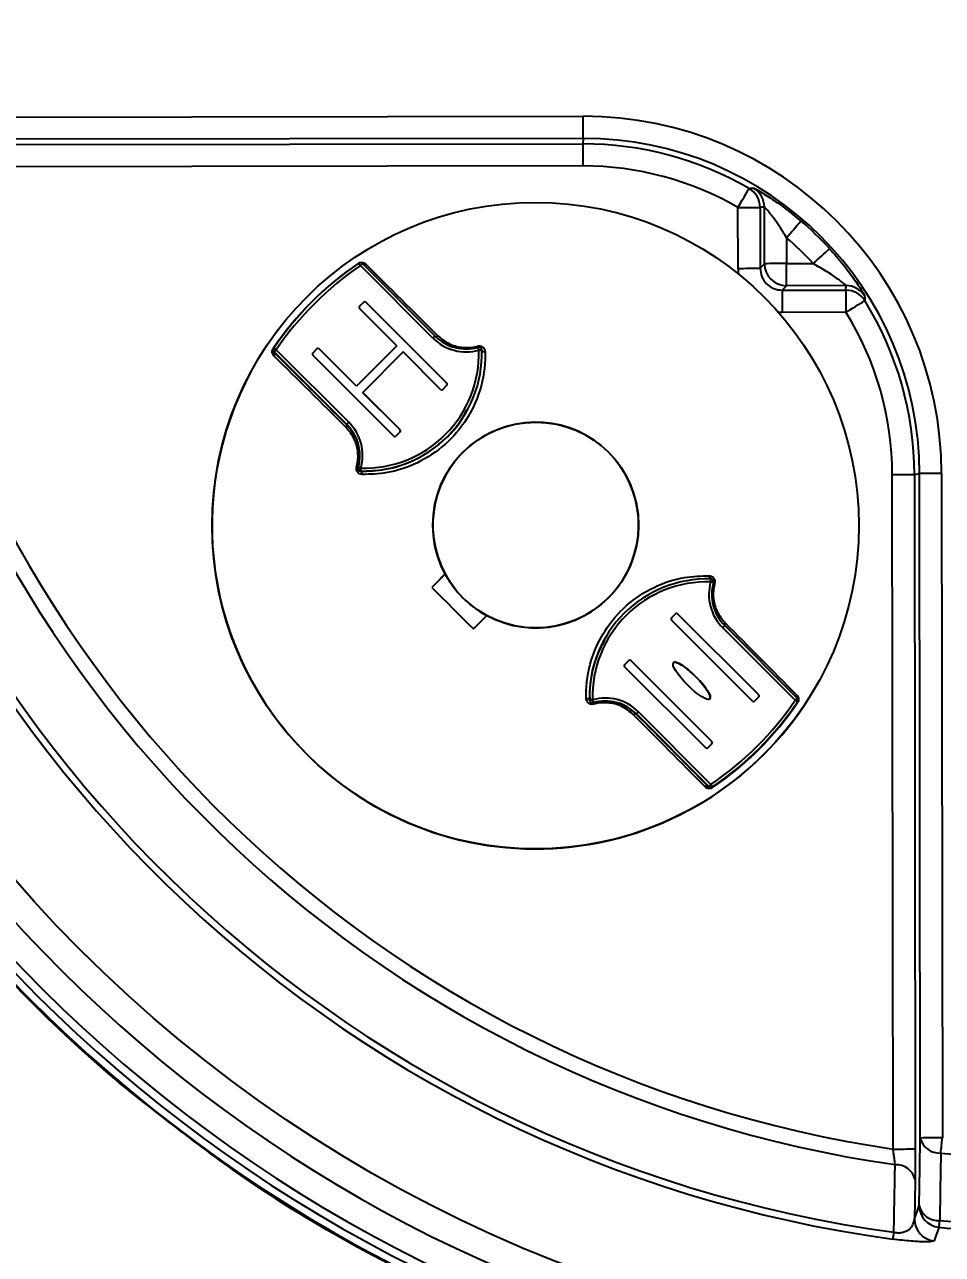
# Model space of a CAD drawing. Header units: millimetres. Extents: x 2104 to 4053, y 855 to 2233.
# Drawn here: x 2579.1 to 2641.5, y 1947.5 to 2031.2 of the extents above; entities that cross this region are included whole.
import ezdxf

# ---------------------------------------------------------------- set-up
doc = ezdxf.new("R2010")
doc.units = ezdxf.units.MM
doc.layers.add('标注', color=3, linetype='Continuous', lineweight=13)
doc.styles.add('SLDTEXTSTYLE1', font='txt.shx', dxfattribs={"width": 0.7, "bigfont": 'gbcbig.shx'})
doc.dimstyles.new('SLDDIMSTYLE12$0', dxfattribs={"dimtxt": 12, "dimasz": 10, "dimexe": 0, "dimexo": 0.0625, "dimgap": 0.875, "dimtad": 1, "dimdec": 1, "dimlfac": 1.8, "dimrnd": 1e-09, "dimzin": 12, "dimdsep": 46, "dimtxsty": 'SLDTEXTSTYLE1', "dimcen": 0.09, "dimdle": 8.16, "dimclrd": 3, "dimclre": 3, "dimadec": 0, "dimazin": 3, "dimtfac": 1, "dimtdec": 1, "dimtofl": 0, "dimtmove": 0, "dimatfit": 3, "dimfxl": 0, "dimfrac": 2, "dimtolj": 1, "dimlwd": 5, "dimlwe": 5, "dimarcsym": 0})

# ---------------------------------------------------------------- blocks, each defined once
blk = doc.blocks.new('*D59')
at = {"layer": 'Defpoints', "color": 0, "transparency": 16777216}
for p in [(2449.159, 2012.182), (2690.297, 1916.686), (2690.297, 1864.56)]:
    blk.add_point(p, dxfattribs=at)
at = {"layer": '标注', "color": 3, "lineweight": 5, "transparency": 16777216}
blk.add_line((2449.159, 2012.119), (2449.159, 1864.56), dxfattribs=at)
at = {"layer": '标注', "color": 3, "linetype": 'Continuous', "lineweight": 5, "transparency": 16777216}
for p, q in [((2690.297, 1916.624), (2690.297, 1864.56)), ((2459.159, 1864.56), (2680.297, 1864.56))]:
    blk.add_line(p, q, dxfattribs=at)
at = {"layer": '标注', "color": 3, "transparency": 16777216}
for points in [[(2459.159, 1866.227), (2459.159, 1862.893), (2449.159, 1864.56)], [(2680.297, 1866.227), (2680.297, 1862.893), (2690.297, 1864.56)]]:
    blk.add_solid(points, dxfattribs=at)
at = {"layer": '标注', "color": 0, "transparency": 16777216, "insert": (2569.728, 1870.435), "char_height": 10, "attachment_point": 5, "style": 'SLDTEXTSTYLE1'}
blk.add_mtext('\\A1;245', dxfattribs=at)

msp = doc.modelspace()

# ---------------------------------------------------------------- linework, layer by layer
at = {"color": 7, "linetype": 'Continuous', "lineweight": 25}
for p, q in [((2570.106, 2024.915), (2617.08, 2024.975)), ((2569.47, 2023.038), (2617.049, 2023.099)), ((2617.08, 2023.471), (2570.105, 2023.411)), ((2617.08, 2023.471), (2617.049, 2023.099)), ((2617.048, 2021.595), (2569.469, 2021.534)), ((2627.609, 2014.63), (2627.604, 2018.769)), ((2629.105, 2018.775), (2629.11, 2014.637)), ((2629.407, 2014.945), (2629.402, 2018.799)), ((2630.906, 2016.71), (2630.909, 2014.952)), ((2601.777, 2014.958), (2601.775, 2014.961)), ((2606.855, 2009.882), (2601.922, 2014.815)), ((2602.063, 2014.955), (2606.996, 2010.023)), ((2629.11, 2014.637), (2629.407, 2014.945)), ((2630.909, 2014.952), (2632.723, 2014.954)), ((2630.908, 2013.448), (2630.611, 2013.139)), ((2630.611, 2013.139), (2634.95, 2013.145)), ((2634.953, 2013.453), (2630.908, 2013.448)), ((2602.142, 2012.331), (2601.859, 2012.048)), ((2601.859, 2012.048), (2601.86, 2012.049)), ((2602.143, 2012.332), (2601.86, 2012.049)), ((2602.142, 2012.331), (2602.143, 2012.332)), ((2602.283, 2012.331), (2602.284, 2012.332)), ((2607.799, 2006.815), (2602.283, 2012.331)), ((2607.799, 2006.816), (2602.284, 2012.332)), ((2604.405, 2009.362), (2601.86, 2011.907)), ((2634.95, 2011.641), (2630.611, 2011.636)), ((2596.019, 2009.182), (2595.998, 2009.144)), ((2596.029, 2009.198), (2596.019, 2009.182)), ((2596.053, 2008.945), (2596.033, 2008.908)), ((2600.986, 2004.012), (2596.053, 2008.945)), ((2596.195, 2009.087), (2601.127, 2004.155)), ((2598.96, 2009.149), (2598.677, 2008.866)), ((2598.677, 2008.866), (2598.678, 2008.867)), ((2598.961, 2009.15), (2598.678, 2008.867)), ((2604.193, 2003.21), (2598.678, 2008.725)), ((2598.96, 2009.149), (2598.961, 2009.15)), ((2599.101, 2009.149), (2599.102, 2009.15)), ((2601.647, 2006.603), (2599.101, 2009.149)), ((2601.648, 2006.604), (2599.102, 2009.15)), ((2604.405, 2009.361), (2601.647, 2006.603)), ((2604.405, 2009.362), (2601.648, 2006.604)), ((2604.83, 2008.938), (2602.072, 2006.18)), ((2604.405, 2009.361), (2604.405, 2009.362)), ((2607.375, 2006.392), (2604.83, 2008.938)), ((2594.518, 2007.674), (2594.517, 2007.673)), ((2601.647, 2006.603), (2601.648, 2006.604)), ((2602.071, 2006.179), (2602.072, 2006.18)), ((2604.617, 2003.633), (2602.071, 2006.179)), ((2604.617, 2003.634), (2602.072, 2006.18)), ((2607.799, 2006.675), (2607.517, 2006.392)), ((2607.799, 2006.815), (2607.799, 2006.816)), ((2609.195, 2004.99), (2609.197, 2004.994)), ((2600.978, 2003.999), (2600.986, 2004.012)), ((2604.617, 2003.493), (2604.335, 2003.21)), ((2604.617, 2003.633), (2604.617, 2003.634)), ((2601.75, 2001.078), (2601.755, 2001.088)), ((2601.942, 2000.834), (2601.937, 2000.826)), ((2607.702, 2000.519), (2607.7, 2000.516)), ((2638.16, 1954.695), (2638.101, 2000.596)), ((2639.604, 2000.602), (2639.95, 2000.659)), ((2639.604, 2000.602), (2639.662, 1954.702)), ((2640.008, 1955.444), (2639.95, 2000.659)), ((2641.452, 2000.666), (2641.51, 1955.451)), ((2607.685, 1993.828), (2606.769, 1992.912)), ((2607.684, 1993.829), (2607.686, 1993.833)), ((2619.984, 1993.801), (2619.986, 1993.804)), ((2623.355, 1991.118), (2623.072, 1990.835)), ((2623.356, 1991.119), (2623.073, 1990.836)), ((2623.355, 1991.118), (2623.356, 1991.119)), ((2629.013, 1985.603), (2623.497, 1991.119)), ((2623.497, 1991.118), (2623.497, 1991.119)), ((2629.012, 1985.602), (2623.497, 1991.118)), ((2623.072, 1990.835), (2623.073, 1990.836)), ((2628.588, 1985.179), (2623.073, 1990.694)), ((2626.704, 1990.315), (2631.637, 1985.382)), ((2631.496, 1985.241), (2626.563, 1990.174)), ((2618.492, 1989.334), (2618.491, 1989.33)), ((2620.173, 1987.936), (2619.89, 1987.653)), ((2620.174, 1987.937), (2619.891, 1987.654)), ((2620.173, 1987.936), (2620.174, 1987.937)), ((2625.831, 1982.421), (2620.315, 1987.937)), ((2620.315, 1987.936), (2620.315, 1987.937)), ((2625.83, 1982.42), (2620.315, 1987.936)), ((2619.89, 1987.653), (2619.891, 1987.654)), ((2625.406, 1981.997), (2619.891, 1987.512)), ((2633.125, 1986.568), (2633.126, 1986.569)), ((2617.511, 1985.252), (2617.516, 1985.26)), ((2629.013, 1985.462), (2628.73, 1985.179)), ((2629.012, 1985.602), (2629.013, 1985.603)), ((2617.769, 1985.074), (2617.764, 1985.064)), ((2620.835, 1984.447), (2625.768, 1979.514)), ((2631.64, 1985.09), (2631.661, 1985.129)), ((2631.65, 1985.106), (2631.671, 1985.145)), ((2631.661, 1985.129), (2631.671, 1985.145)), ((2620.686, 1984.291), (2620.694, 1984.304)), ((2625.626, 1979.372), (2620.694, 1984.304)), ((2625.831, 1982.28), (2625.548, 1981.997)), ((2625.83, 1982.42), (2625.831, 1982.421)), ((2625.606, 1979.335), (2625.626, 1979.372)), ((2625.88, 1979.348), (2625.858, 1979.309))]:
    msp.add_line(p, q, dxfattribs=at)
at = {"color": 7, "linetype": 'Continuous', "lineweight": 25, "flags": 128}
for points in [[(2627.604, 2018.769), (2627.749, 2019.019), (2627.888, 2019.261), (2628.017, 2019.484), (2628.131, 2019.68), (2628.225, 2019.843), (2628.295, 2019.965), (2628.34, 2020.042), (2628.357, 2020.072)], [(2601.859, 2012.048), (2601.847, 2012.033), (2601.842, 2012.025)], [(2598.677, 2008.866), (2598.665, 2008.851), (2598.66, 2008.843)], [(2600.978, 2003.999), (2600.99, 2003.983), (2600.997, 2003.963), (2601, 2003.94), (2600.997, 2003.914), (2600.99, 2003.887), (2600.978, 2003.859), (2600.962, 2003.83), (2600.942, 2003.803)], [(2602.027, 2000.597), (2602.029, 2000.64), (2602.026, 2000.681), (2602.019, 2000.721), (2602.008, 2000.755), (2601.994, 2000.785), (2601.977, 2000.807), (2601.957, 2000.821), (2601.937, 2000.826)], [(2607.686, 1993.833), (2607.571, 1993.717), (2607.456, 1993.602), (2607.342, 1993.488), (2607.227, 1993.373), (2607.113, 1993.259), (2606.999, 1993.145), (2606.885, 1993.031), (2606.772, 1992.918)], [(2606.772, 1992.918), (2607.125, 1992.565), (2607.479, 1992.212), (2607.832, 1991.858), (2608.186, 1991.504), (2608.54, 1991.15), (2608.894, 1990.796), (2609.248, 1990.443), (2609.6, 1990.089)], [(2609.6, 1990.089), (2609.714, 1990.203), (2609.827, 1990.317), (2609.941, 1990.431), (2610.056, 1990.545), (2610.17, 1990.659), (2610.285, 1990.774), (2610.399, 1990.889), (2610.515, 1991.004)], [(2623.072, 1990.835), (2623.06, 1990.82), (2623.055, 1990.812)], [(2619.89, 1987.653), (2619.878, 1987.638), (2619.873, 1987.63)], [(2617.511, 1985.252), (2617.506, 1985.272), (2617.492, 1985.291), (2617.47, 1985.309), (2617.441, 1985.323), (2617.406, 1985.334), (2617.367, 1985.341), (2617.325, 1985.344), (2617.283, 1985.342)], [(2620.49, 1984.255), (2620.518, 1984.275), (2620.546, 1984.291), (2620.574, 1984.303), (2620.602, 1984.31), (2620.627, 1984.313), (2620.65, 1984.31), (2620.67, 1984.303), (2620.686, 1984.291)], [(2639.931, 1950.857), (2639.974, 1953.425), (2640.008, 1955.444)], [(2641.4, 1954.423), (2641.359, 1951.853), (2641.328, 1949.835)], [(2639.649, 1952.614), (2639.624, 1951.113), (2639.604, 1949.934)], [(2639.604, 1949.934), (2639.787, 1950.451), (2639.931, 1950.857)], [(2641.279, 1949.369), (2641.094, 1948.852), (2640.949, 1948.447)]]:
    msp.add_lwpolyline(points, dxfattribs=at)
at = {"color": 7, "linetype": 'Continuous', "lineweight": 25}
for centre, radius in [((2649.796, 2035.183), 94.663), ((2613.822, 1997.122), 22), ((2613.844, 1997.162), 7)]:
    msp.add_circle(centre, radius, dxfattribs=at)
for centre, radius, start, end in [((2650.057, 2035.658), 86.736, 352.83814, 187.30792), ((2650.059, 2035.662), 86.27, 352.83813, 187.30793), ((2650.066, 2035.675), 81.714, 352.48125, 187.66482), ((2650.067, 2035.677), 80.681, 352.48124, 187.66483), ((2617.111, 2000.635), 24.341, 0.07349, 90.07308), ((2387.936, 2024.317), 229.146, 359.78854, 0.16471), ((2846.193, 2022.253), 229.146, 179.78854, 180.16471), ((2617.078, 2000.573), 22.526, 59.952, 90.07302), ((2617.109, 2000.63), 22.841, 0.07349, 90.07308), ((2650.021, 2035.593), 87.837, 189.2274, 262.22982), ((2650.023, 2035.597), 87.371, 189.2274, 262.22982), ((2650.03, 2035.61), 82.815, 189.67715, 261.85282), ((2650.031, 2035.611), 81.782, 189.91182, 261.65393), ((2617.075, 2000.569), 21.026, 59.952, 90.07302), ((2627.605, 2018.774), 1.5, 0.06713, 59.90679), ((2627.902, 2018.797), 1.5, 0.06631, 59.24117), ((2627.795, 2148.751), 129.982, 269.91566, 270.57756), ((2649.518, 2034.719), 98.999, 189.66157, 229.67541), ((2649.518, 2034.814), 99, 189.79776, 259.98721), ((2649.777, 2035.146), 98.897, 189.98805, 260.15852), ((2649.794, 2035.178), 98.358, 189.97103, 260.17554), ((2649.797, 2035.184), 96.56, 189.97103, 260.17554), ((2226.749, 2363.771), 532.723, 319.34642, 319.50828), ((2617.097, 2000.608), 22.718, 42.55972, 49.38586), ((2617.094, 2000.603), 21.218, 42.55972, 49.38586), ((2401.294, 2267.529), 342.568, 312.49839, 312.75007), ((2613.823, 1997.125), 21.524, 124.03884, 145.96096), ((2613.845, 1997.164), 21.5, 124.03884, 145.96096), ((2613.845, 1997.164), 21.3, 124.03884, 145.96096), ((2601.922, 2014.814), 0.2, 45.00002, 124.03871), ((2588.963, 2006.121), 15.606, 33.85537, 34.58847), ((2636.587, 1980.221), 48.973, 134.82535, 135.05853), ((2602.155, 2015.079), 0.205, 267.13168, 306.91627), ((1098.529, 495.031), 2138.062, 45.120496, 45.305718), ((2627.8, 2144.612), 129.982, 269.91566, 270.57756), ((2630.717, 1884.97), 129.982, 89.91566, 90.57756), ((2630.908, 2014.95), 1.501, 180.16171, 269.98486), ((2392.687, 2014.29), 238.223, 359.79747, 0.15912), ((2868.833, 2012.297), 238.223, 179.79747, 180.15912), ((2873.171, 2012.303), 238.223, 179.79747, 180.15912), ((2634.952, 2011.645), 1.5, 31.82221, 90.08233), ((2634.956, 2011.953), 1.5, 32.48841, 90.08317), ((2601.93, 2011.978), 0.1, 135.00002, 225.00029), ((2602.213, 2012.26), 0.1, 44.99998, 134.99971), ((2602.213, 2012.261), 0.1, 44.99998, 134.99971), ((2517.668, 2201.662), 223.3, 301.68311, 302.06911), ((2617.078, 2000.573), 22.526, 0.07337, 31.77721), ((2617.075, 2000.569), 21.026, 0.07337, 31.77721), ((2641.52, 1975.288), 48.973, 134.82535, 135.05853), ((2609.118, 2012.145), 3.2, 225.00007, 285.53072), ((2609.117, 2012.144), 3, 225.00007, 285.53072), ((2607.042, 2010.197), 0.208, 266.71471, 313.23954), ((2596.726, 2010.274), 1.326, 236.12682, 237.13736), ((2596.194, 2009.086), 0.2, 151.33664, 225.00025), ((2588.319, 1997.517), 13.996, 55.75631, 56.57477), ((1080.007, 476.617), 2155.516, 45.120496, 45.305718), ((2595.896, 2008.788), 0.182, 320.49441, 41.26107), ((2631.678, 1973.533), 50.231, 134.943, 135.17192), ((2598.748, 2008.796), 0.1, 135.00002, 225.00029), ((2599.031, 2009.078), 0.1, 44.99998, 134.99971), ((2599.031, 2009.079), 0.1, 44.99998, 134.99971), ((2602.178, 2008.831), 8, 268.30908, 1.69072), ((2602.178, 2008.831), 7.8, 268.30908, 1.69072), ((2608.247, 2008.888), 1.706, 12.30823, 15.2426), ((2609.974, 2009.061), 0.2, 1.69091, 105.53076), ((2590.86, 2003.801), 19.825, 15.3864, 15.96293), ((2610.498, 1993.01), 16.061, 91.15683, 91.86904), ((2609.974, 2009.061), 0.2, 1.69076, 45.0001), ((2610.343, 2009.184), 0.223, 221.23789, 284.04753), ((1092.286, 488.789), 2138.062, 45.120496, 45.305718), ((2613.821, 1997.12), 22, 151.33662, 225.00026), ((2607.446, 2006.463), 0.1, 224.99998, 314.99971), ((2607.729, 2006.746), 0.1, 315.00002, 45.00029), ((2607.728, 2006.745), 0.1, 331.33666, 45.00022), ((2636.61, 1968.601), 50.231, 134.943, 135.17192), ((2598.864, 2001.891), 3, 344.46921, 45.00019), ((2598.865, 2001.892), 3.2, 344.46921, 45.00019), ((2613.844, 1997.162), 7, 241.60169, 208.39851), ((2604.264, 2003.281), 0.1, 224.99998, 314.99971), ((2604.547, 2003.564), 0.1, 315.00002, 45.00029), ((2604.546, 2003.563), 0.1, 331.33666, 45.00022), ((2601.835, 2001.683), 0.611, 252.95968, 261.95729), ((2601.947, 2001.034), 0.2, 164.46935, 268.30936), ((2598.052, 1987.203), 14.37, 74.2697, 75.06781), ((2570.837, 2001.903), 31.123, 358.03202, 358.40139), ((2638.308, 2125.608), 125.013, 269.90539, 270.59394), ((2641.246, 1875.653), 125.013, 89.90539, 90.59394), ((2613.842, 1997.159), 7, 208.40897, 241.60156), ((2625.904, 1993.666), 0.256, 169.61423, 222.27228), ((2625.512, 1985.496), 8, 88.30908, 181.69072), ((2625.512, 1985.497), 7.8, 88.30908, 181.69072), ((2628.826, 1992.437), 3.2, 164.46921, 225.00019), ((2595.359, 1994.24), 30.399, 358.2151, 358.59086), ((2621.966, 1979.518), 14.284, 73.86802, 74.66962), ((2625.742, 1993.293), 0.2, 45.0001, 88.30925), ((2625.742, 1993.293), 0.2, 344.46935, 88.30936), ((2628.825, 1992.436), 3, 164.46921, 225.00019), ((2625.795, 1992.451), 0.791, 73.29316, 80.21487), ((2623.426, 1991.047), 0.1, 44.99998, 134.99971), ((2623.426, 1991.048), 0.1, 44.99998, 134.99971), ((2623.144, 1990.765), 0.1, 135.00002, 225.00029), ((2661.228, 1955.58), 48.973, 134.82535, 135.05853), ((2626.884, 1990.355), 0.208, 136.72384, 183.27091), ((1101.659, 471.811), 2152.267, 44.695355, 44.879755), ((2620.244, 1987.865), 0.1, 44.99998, 134.99971), ((2620.244, 1987.866), 0.1, 44.99998, 134.99971), ((2619.962, 1987.583), 0.1, 135.00002, 225.00029), ((2613.821, 1997.12), 22, 224.99991, 331.33627), ((2618.146, 1968.996), 16.276, 91.51466, 92.21997), ((2617.715, 1985.266), 0.2, 181.69091, 285.53076), ((2618.573, 1982.184), 3.2, 45.00007, 105.53072), ((2598.263, 1979.809), 20.204, 15.10406, 15.67269), ((2613.845, 1997.164), 21.3, 304.03884, 325.96096), ((2628.941, 1985.531), 0.1, 331.33666, 45.00022), ((2628.942, 1985.532), 0.1, 315.00002, 45.00029), ((2666.16, 1950.647), 48.973, 134.82535, 135.05853), ((2623.683, 1973.587), 14.031, 55.34818, 56.16516), ((2631.775, 1985.458), 0.204, 142.91842, 182.97682), ((2631.495, 1985.241), 0.2, 331.33664, 45.00025), ((2618.396, 1985.157), 0.639, 188.33812, 196.96504), ((2618.572, 1982.183), 3, 45.00007, 105.53072), ((2656.318, 1948.893), 50.231, 134.943, 135.17192), ((2613.824, 1997.125), 21.5, 304.03884, 325.96096), ((2613.824, 1997.125), 21.524, 304.03884, 325.96096), ((2613.845, 1997.164), 21.5, 304.03884, 325.96096), ((2628.659, 1985.25), 0.1, 224.99998, 314.99971), ((2632.027, 1985.625), 0.661, 234.10314, 236.21317), ((1095.417, 465.569), 2152.267, 44.695355, 44.879755), ((1083.164, 453.208), 2169.837, 44.695355, 44.879755), ((2625.477, 1982.068), 0.1, 224.99998, 314.99971), ((2625.759, 1982.349), 0.1, 331.33666, 45.00022), ((2625.76, 1982.35), 0.1, 315.00002, 45.00029), ((2625.486, 1979.198), 0.182, 48.77076, 129.54207), ((2661.251, 1943.96), 50.231, 134.943, 135.17192), ((2612.707, 1970.631), 15.796, 33.49364, 34.2203), ((2625.768, 1979.513), 0.2, 225.00002, 304.03871), ((2626.495, 1979.713), 0.754, 212.39658, 214.25577), ((2641.303, 1830.438), 125.013, 89.90539, 90.59394), ((2641.292, 1955.735), 1.316, 192.75198, 274.70891), ((1809.702, 2044.11), 836.52, 353.845189, 353.916003), ((2638.366, 2079.708), 125.013, 269.90539, 270.59394), ((2650.066, 2035.676), 81.714, 263.91174, 276.23432), ((2638.378, 1952.331), 1.302, 12.53255, 93.70594), ((2641.216, 1951.148), 1.318, 192.78342, 274.84583), ((2641.431, 1950.861), 1.5, 180.17186, 264.18048), ((2641.105, 1949.939), 1.5, 180.17168, 264.0429), ((2575.297, 1956.516), 66.368, 353.81743, 354.2221), ((2650.057, 2035.659), 86.736, 264.19127, 275.9548), ((2650.059, 2035.662), 86.271, 264.19127, 275.9548), ((2566.566, 1958.767), 72.304, 351.88658, 352.25807)]:
    msp.add_arc(centre, radius, start, end, dxfattribs=at)
for centre, major_axis, ratio, start_param, end_param in [((2629.07, 2000.584), (21.567, 5.576), 0.807575, 1.349897, 1.363376), ((2630.611, 2014.638), (2.124, 2.124), 0.998788, 2.358227, 2.486718), ((2617.027, 2012.337), (2.699, 22.426), 0.790259, 4.843073, 4.85678), ((2630.611, 2014.638), (2.124, 2.124), 0.998788, 3.839102, 3.927806), ((2624.451, 1986.557), (1.237, -1.237), 0.22857, 6.283184, 9.48877)]:
    msp.add_ellipse(centre, major_axis=major_axis, ratio=ratio, start_param=start_param, end_param=end_param, dxfattribs=at)
msp.add_ellipse((2624.452, 1986.558), major_axis=(1.237, -1.237), ratio=0.22857, dxfattribs=at)
for points, knots in [([(2628.357, 2020.072), (2628.415, 2020.075), (2628.519, 2020.08), (2628.623, 2020.084), (2628.669, 2020.086)], [0, 0, 0, 0, 0.56, 1, 1, 1, 1]), ([(2628.669, 2020.086), (2628.693, 2020.078), (2628.742, 2020.06), (2629.013, 2019.911), (2629.379, 2019.694), (2629.966, 2019.321), (2630.831, 2018.722), (2631.524, 2018.151), (2631.885, 2017.853)], [0, 0, 0, 0, 0.1220547, 0.2494905, 0.3739669, 0.5009788, 0.7394903, 1, 1, 1, 1]), ([(2630.906, 2016.71), (2630.751, 2016.966), (2630.471, 2017.428), (2630.081, 2017.985), (2629.787, 2018.367), (2629.582, 2018.612), (2629.44, 2018.77), (2629.414, 2018.789), (2629.402, 2018.799)], [0, 0, 0, 0, 0.277053, 0.499154, 0.647652, 0.777262, 0.892568, 1, 1, 1, 1]), ([(2633.83, 2015.973), (2634.146, 2015.615), (2634.749, 2014.932), (2635.389, 2014.069), (2635.792, 2013.478), (2636.03, 2013.104), (2636.191, 2012.832), (2636.211, 2012.783), (2636.221, 2012.759)], [0, 0, 0, 0, 0.26143, 0.499492, 0.627989, 0.750028, 0.87668, 1, 1, 1, 1]), ([(2601.775, 2014.961), (2601.795, 2014.973), (2601.84, 2015), (2601.924, 2015.026), (2602.043, 2015.035), (2602.173, 2015.001), (2602.242, 2014.944), (2602.279, 2014.914)], [0, 0, 0, 0, 0.08537, 0.190799, 0.356423, 0.666471, 1, 1, 1, 1]), ([(2629.11, 2014.637), (2629.133, 2014.44), (2629.178, 2014.047), (2629.525, 2013.551), (2630.022, 2013.205), (2630.415, 2013.161), (2630.611, 2013.139)], [0, 0, 0, 0, 0.250154, 0.5, 0.749846, 1, 1, 1, 1]), ([(2634.953, 2013.453), (2634.943, 2013.466), (2634.92, 2013.493), (2634.747, 2013.638), (2634.48, 2013.845), (2633.845, 2014.305), (2633.21, 2014.672), (2632.723, 2014.954)], [0, 0, 0, 0, 0.105431, 0.219776, 0.350025, 0.500974, 1, 1, 1, 1]), ([(2636.221, 2012.759), (2636.222, 2012.699), (2636.225, 2012.591), (2636.226, 2012.483), (2636.227, 2012.436)], [0, 0, 0, 0, 0.56, 1, 1, 1, 1]), ([(2607.184, 2010.045), (2607.431, 2009.842), (2607.876, 2009.474), (2608.777, 2009.215), (2609.464, 2009.228), (2609.828, 2009.32), (2609.894, 2009.337)], [0, 0, 0, 0, 0.356926, 0.645588, 0.935957, 1, 1, 1, 1]), ([(2596.036, 2008.672), (2595.993, 2008.727), (2595.928, 2008.81), (2595.914, 2008.966), (2595.934, 2009.067), (2595.959, 2009.129), (2595.981, 2009.163), (2595.987, 2009.173)], [0, 0, 0, 0, 0.49351, 0.746512, 0.851032, 0.956489, 1, 1, 1, 1]), ([(2596.008, 2009.16), (2596.004, 2009.155), (2595.997, 2009.143), (2595.988, 2009.125), (2595.979, 2009.099), (2595.97, 2009.051), (2595.98, 2008.975), (2596.011, 2008.935), (2596.033, 2008.908)], [0, 0, 0, 0, 0.027585, 0.06173, 0.104186, 0.195407, 0.452144, 1, 1, 1, 1]), ([(2610.397, 2008.967), (2610.399, 2008.789), (2610.409, 2007.832), (2610.113, 2006.231), (2609.141, 2004.217), (2607.726, 2002.555), (2605.815, 2001.303), (2603.832, 2000.653), (2602.591, 2000.615), (2602.027, 2000.597)], [0, 0, 0, 0, 0.043937, 0.236293, 0.372822, 0.535728, 0.69861, 0.863201, 1, 1, 1, 1]), ([(2609.894, 2009.337), (2609.934, 2009.344), (2610.013, 2009.359), (2610.132, 2009.335), (2610.241, 2009.278), (2610.333, 2009.184), (2610.386, 2009.075), (2610.394, 2008.997), (2610.397, 2008.967)], [0, 0, 0, 0, 0.154084, 0.307786, 0.471204, 0.657166, 0.867497, 1, 1, 1, 1]), ([(2601.937, 2000.826), (2602.49, 2000.843), (2603.709, 2000.88), (2605.667, 2001.517), (2607.519, 2002.759), (2608.704, 2004.029), (2609.081, 2004.846), (2609.156, 2005.009)], [0, 0, 0, 0, 0.2054671, 0.4520755, 0.6956338, 0.9391265, 1, 1, 1, 1]), ([(2601.656, 2001.099), (2601.673, 2001.165), (2601.765, 2001.529), (2601.777, 2002.215), (2601.516, 2003.114), (2601.146, 2003.558), (2600.942, 2003.803)], [0, 0, 0, 0, 0.0640427, 0.3544119, 0.6430739, 1, 1, 1, 1]), ([(2600.978, 2003.999), (2601.199, 2003.733), (2601.6, 2003.251), (2601.881, 2002.28), (2601.867, 2001.542), (2601.768, 2001.149), (2601.75, 2001.078)], [0, 0, 0, 0, 0.3540546, 0.642771, 0.9353249, 1, 1, 1, 1]), ([(2602.027, 2000.597), (2601.969, 2000.606), (2601.859, 2000.624), (2601.73, 2000.728), (2601.657, 2000.856), (2601.634, 2000.988), (2601.649, 2001.064), (2601.656, 2001.099)], [0, 0, 0, 0, 0.257956, 0.484914, 0.703585, 0.864278, 1, 1, 1, 1]), ([(2601.75, 2001.078), (2601.746, 2001.061), (2601.738, 2001.02), (2601.752, 2000.952), (2601.789, 2000.889), (2601.853, 2000.839), (2601.907, 2000.83), (2601.937, 2000.826)], [0, 0, 0, 0, 0.1132161, 0.2576182, 0.4754186, 0.7185181, 1, 1, 1, 1]), ([(2617.283, 1985.342), (2617.281, 1985.52), (2617.273, 1986.481), (2617.571, 1988.086), (2618.544, 1990.103), (2619.96, 1991.766), (2621.87, 1993.017), (2623.851, 1993.662), (2625.09, 1993.696), (2625.653, 1993.712)], [0, 0, 0, 0, 0.0439371, 0.236293, 0.3728219, 0.5357282, 0.69861, 0.8632007, 1, 1, 1, 1]), ([(2625.653, 1993.712), (2625.711, 1993.702), (2625.82, 1993.685), (2625.949, 1993.58), (2626.022, 1993.451), (2626.044, 1993.319), (2626.029, 1993.243), (2626.023, 1993.208)], [0, 0, 0, 0, 0.257956, 0.484914, 0.703585, 0.864278, 1, 1, 1, 1]), ([(2626.023, 1993.208), (2626.006, 1993.142), (2625.914, 1992.778), (2625.901, 1992.091), (2626.161, 1991.19), (2626.529, 1990.744), (2626.733, 1990.497)], [0, 0, 0, 0, 0.064043, 0.354412, 0.643074, 1, 1, 1, 1]), ([(2618.529, 1989.311), (2618.327, 1988.933), (2617.718, 1987.792), (2617.504, 1986.369), (2617.51, 1985.427), (2617.511, 1985.252)], [0, 0, 0, 0, 0.288011, 0.867401, 1, 1, 1, 1]), ([(2617.785, 1984.97), (2617.745, 1984.963), (2617.665, 1984.948), (2617.546, 1984.973), (2617.438, 1985.03), (2617.346, 1985.124), (2617.293, 1985.234), (2617.285, 1985.312), (2617.283, 1985.342)], [0, 0, 0, 0, 0.1540842, 0.3077863, 0.4712038, 0.6571656, 0.8674974, 1, 1, 1, 1]), ([(2617.511, 1985.252), (2617.512, 1985.237), (2617.516, 1985.197), (2617.542, 1985.143), (2617.587, 1985.095), (2617.641, 1985.066), (2617.686, 1985.057), (2617.726, 1985.057), (2617.747, 1985.061), (2617.764, 1985.064)], [0, 0, 0, 0, 0.1439658, 0.3732579, 0.5695399, 0.7311976, 0.8706056, 0.8914202, 1, 1, 1, 1]), ([(2631.613, 1985.581), (2631.655, 1985.525), (2631.72, 1985.441), (2631.733, 1985.284), (2631.713, 1985.182), (2631.688, 1985.12), (2631.666, 1985.086), (2631.66, 1985.076)], [0, 0, 0, 0, 0.49351, 0.746512, 0.851032, 0.956489, 1, 1, 1, 1]), ([(2617.764, 1985.064), (2617.835, 1985.082), (2618.227, 1985.182), (2618.966, 1985.195), (2619.937, 1984.914), (2620.42, 1984.513), (2620.686, 1984.291)], [0, 0, 0, 0, 0.064675, 0.357229, 0.645945, 1, 1, 1, 1]), ([(2620.49, 1984.255), (2620.245, 1984.459), (2619.8, 1984.829), (2618.901, 1985.091), (2618.215, 1985.079), (2617.851, 1984.987), (2617.785, 1984.97)], [0, 0, 0, 0, 0.356926, 0.645588, 0.935957, 1, 1, 1, 1]), ([(2631.64, 1985.09), (2631.643, 1985.095), (2631.65, 1985.107), (2631.655, 1985.117), (2631.658, 1985.123)], [0, 0, 0, 0, 0.452062, 1, 1, 1, 1]), ([(2625.872, 1979.289), (2625.852, 1979.277), (2625.807, 1979.25), (2625.723, 1979.224), (2625.605, 1979.216), (2625.476, 1979.251), (2625.406, 1979.309), (2625.37, 1979.339)], [0, 0, 0, 0, 0.08537, 0.190799, 0.356423, 0.666471, 1, 1, 1, 1]), ([(2625.606, 1979.335), (2625.624, 1979.32), (2625.658, 1979.291), (2625.721, 1979.273), (2625.779, 1979.276), (2625.818, 1979.287), (2625.842, 1979.299), (2625.852, 1979.305), (2625.858, 1979.309)], [0, 0, 0, 0, 0.37338, 0.704216, 0.860987, 0.943894, 0.966918, 1, 1, 1, 1]), ([(2633.046, 1937.186), (2632.031, 1937.334), (2628.494, 1937.85), (2622.555, 1939.388), (2614.024, 1942.118), (2604.607, 1946.261), (2594.537, 1952.046), (2588.481, 1956.844), (2585.454, 1959.243)], [0, 0, 0, 0, 0.0579575, 0.2019132, 0.3458689, 0.5639129, 0.7819566, 1, 1, 1, 1]), ([(2638.294, 1953.631), (2638.278, 1953.772), (2638.253, 1953.995), (2638.205, 1954.37), (2638.175, 1954.584), (2638.16, 1954.695)], [0, 0, 0, 0, 0.448847, 0.711786, 1, 1, 1, 1]), ([(2639.662, 1954.702), (2639.662, 1954.269), (2639.661, 1953.493), (2639.653, 1952.883), (2639.649, 1952.614)], [0, 0, 0, 0, 0.55869, 1, 1, 1, 1]), ([(2638.21, 1949.027), (2638.226, 1949.887), (2638.254, 1951.421), (2638.282, 1952.956), (2638.294, 1953.631)], [0, 0, 0, 0, 0.5599999, 1, 1, 1, 1]), ([(2638.21, 1949.027), (2638.266, 1949.018), (2638.378, 1948.999), (2638.601, 1948.992), (2638.853, 1949.028), (2639.091, 1949.12), (2639.497, 1949.39), (2639.556, 1949.69), (2639.604, 1949.934)], [0, 0, 0, 0, 0.047287, 0.093988, 0.194156, 0.309164, 0.436236, 1, 1, 1, 1]), ([(2640.949, 1948.447), (2640.914, 1948.425), (2640.844, 1948.383), (2640.419, 1948.37), (2639.897, 1948.388), (2639.386, 1948.424), (2638.796, 1948.479), (2638.358, 1948.536), (2638.146, 1948.563)], [0, 0, 0, 0, 0.2508362, 0.4991226, 0.6273546, 0.7513489, 0.8795578, 1, 1, 1, 1])]:
    msp.add_open_spline(points, degree=3, knots=knots, dxfattribs=at)

# ---------------------------------------------------------------- dimensions: what is measured, and where the dimension line sits
at = {"layer": '标注'}
dim = msp.add_linear_dim(base=(2690.297, 1864.56), p1=(2449.159, 2012.182), p2=(2690.297, 1916.686), text='245', dimstyle='SLDDIMSTYLE12$0', override={"dimtxt": 10, "dimtdec": 3, "dimtzin": 0}, dxfattribs=at)
dim.commit()
dim.dimension.update_dxf_attribs({"geometry": '*D59', "text_midpoint": (2569.728, 1864.56), "dimtype": 160})

doc.saveas('drawing.dxf')
